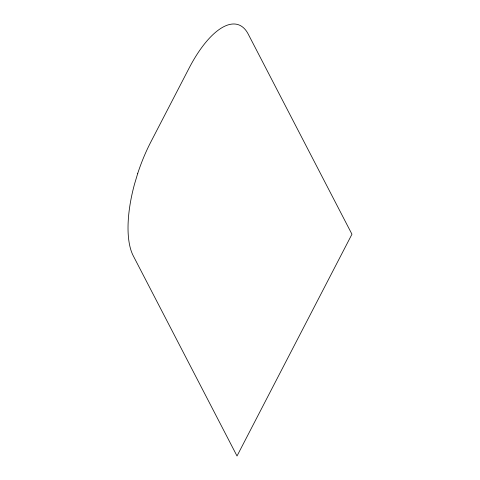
<?xml version="1.0" encoding="UTF-8"?>
<svg xmlns="http://www.w3.org/2000/svg" width="480" height="480" viewBox="0 0 480 480"><rect width="100%" height="100%" fill="white"/><g stroke="black" fill="none" stroke-linecap="round" stroke-linejoin="round"><path stroke-width="0.72" d="M137.772 173.268L134.478 184.26A88.044 34.836 -71.1 0 0 133.29 255.882L237.018 456L351.954 234.228L248.22 34.11A88.044 34.836 -71.1 0 0 189.162 68.01L150.852 141.936A88.044 34.836 -71.1 0 0 137.772 173.268"/></g></svg>
